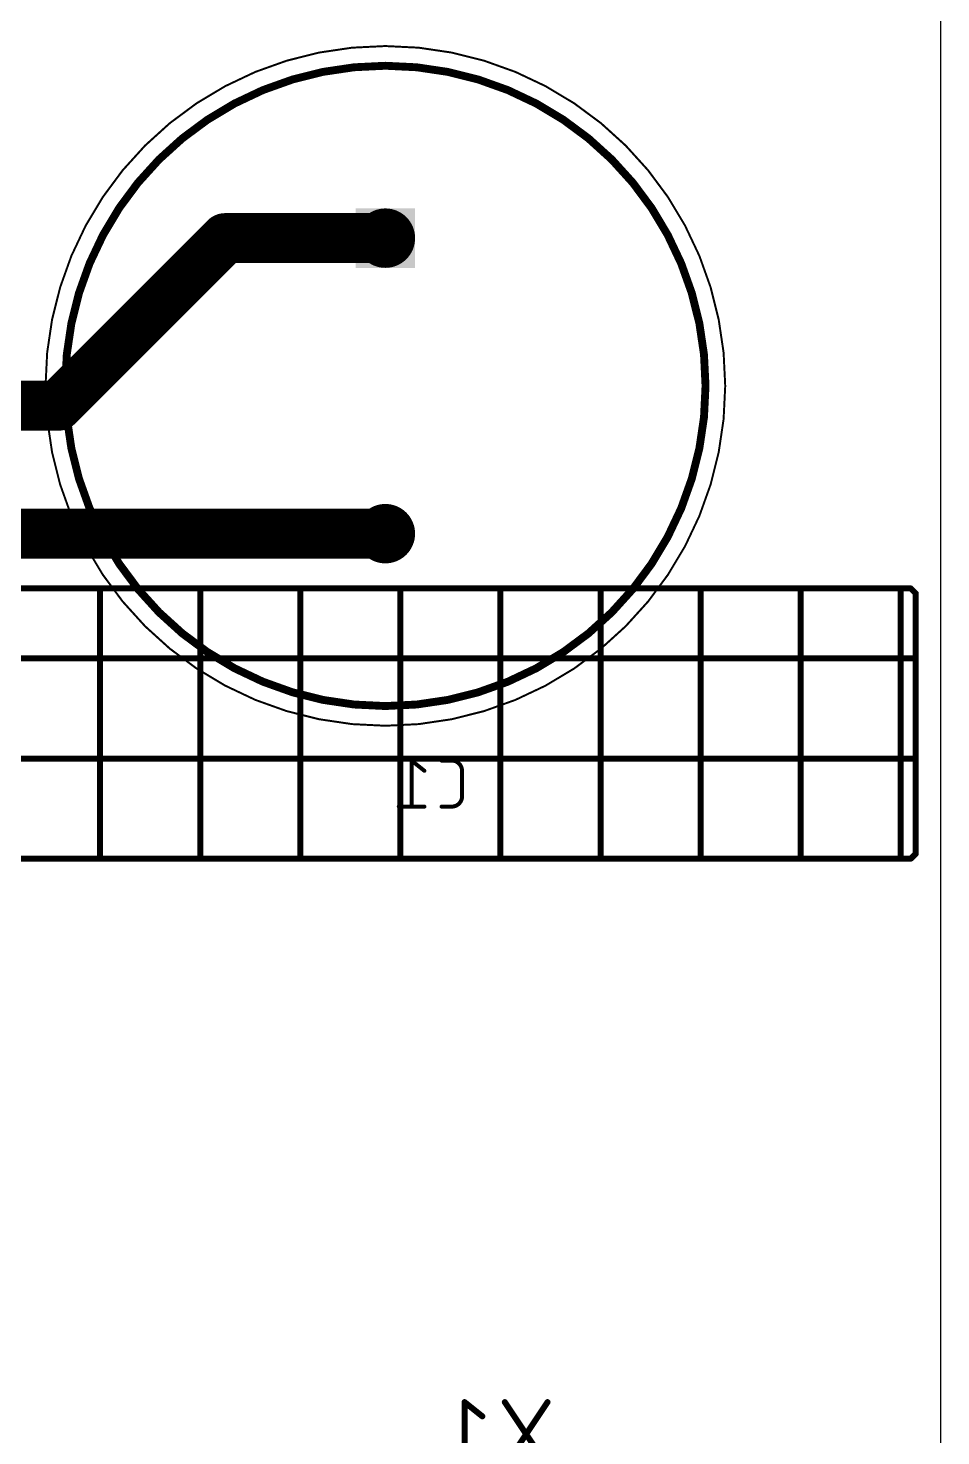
# Model space of a CAD drawing. Extents: x -15 to 70, y 0 to 100.
# Drawn here: x 46.43 to 69.6, y 46.31 to 82.04 of the extents above; entities that cross this region are included whole.
import ezdxf

# ---------------------------------------------------------------- set-up
doc = ezdxf.new("R2010")
doc.units = 0
for name, color, linetype in [('16', 132, 'CONTINUOUS'), ('17', 110, 'CONTINUOUS'), ('20', 31, 'CONTINUOUS'), ('22', 253, 'CONTINUOUS'), ('24', 53, 'CONTINUOUS'), ('25', 253, 'CONTINUOUS'), ('26', 253, 'CONTINUOUS'), ('52', 253, 'CONTINUOUS')]:
    doc.layers.add(name, color=color, linetype=linetype)

# ---------------------------------------------------------------- blocks, each defined once
blk = doc.blocks.new('SQUAREP')
blk.add_solid([(-0.5, -0.5), (0.5, -0.5), (-0.5, 0.5), (0.5, 0.5)])
blk = doc.blocks.new('ROUNDP')
at = {"const_width": 0.5}
blk.add_lwpolyline([(0, -0.25, 1), (0, 0.25, 1), (0, -0.25)], format="xyb", dxfattribs=at)

msp = doc.modelspace()

# ---------------------------------------------------------------- linework, layer by layer
at = {"layer": '16', "const_width": 1.27}
for points in [[(47.18, 72.453), (51.435, 76.708)], [(51.435, 76.708), (55.499, 76.708)], [(37.846, 72.453), (47.18, 72.453)], [(38.391, 69.208), (55.499, 69.208)]]:
    msp.add_lwpolyline(points, dxfattribs=at)
at = {"layer": '16', "const_width": 0.635}
for points in [[(51.435, 77.0255, 1), (51.435, 76.3905)], [(51.6595, 76.4835, 1), (51.2105, 76.9325)], [(55.499, 76.3905, 1), (55.499, 77.0255)], [(46.9555, 72.6775, 1), (47.4045, 72.2285)], [(47.18, 72.1355, 1), (47.18, 72.7705)], [(55.499, 68.8905, 1), (55.499, 69.5255)]]:
    msp.add_lwpolyline(points, format="xyb", dxfattribs=at)
at = {"layer": '20'}
msp.add_line((69.596, 0), (69.596, 88.265), dxfattribs=at)
at = {"layer": '22', "const_width": 0.05}
msp.add_lwpolyline([(55.499, 64.333, 1), (55.499, 81.583, 1), (55.499, 64.333)], format="xyb", dxfattribs=at)
at = {"layer": '24'}
msp.add_point((55.499, 76.708), dxfattribs=at)
at = {"layer": '25', "const_width": 0.1524}
for points in [[(28.575, 67.818), (68.834, 67.818)], [(48.26, 60.96), (48.26, 67.818)], [(50.8, 60.96), (50.8, 67.818)], [(53.34, 60.96), (53.34, 67.818)], [(55.88, 60.96), (55.88, 67.818)], [(58.42, 60.96), (58.42, 67.818)], [(60.96, 60.96), (60.96, 67.818)], [(63.5, 60.96), (63.5, 67.818)], [(66.04, 60.96), (66.04, 67.818)], [(68.58, 60.96), (68.58, 67.818)], [(68.834, 67.818), (68.961, 67.691)], [(68.961, 67.691), (68.961, 61.087)], [(13.208, 66.04), (68.961, 66.04)], [(11.938, 63.5), (68.961, 63.5)], [(68.961, 61.087), (68.834, 60.96)], [(11.938, 60.96), (68.834, 60.96)], [(68.834, 60.96), (24.892, 60.96)]]:
    msp.add_lwpolyline(points, dxfattribs=at)
at = {"layer": '25', "const_width": 0.0762}
for points in [[(48.2981, 67.818, 1), (48.2219, 67.818)], [(50.8381, 67.818, 1), (50.7619, 67.818)], [(53.3781, 67.818, 1), (53.3019, 67.818)], [(55.9181, 67.818, 1), (55.8419, 67.818)], [(58.4581, 67.818, 1), (58.3819, 67.818)], [(60.9981, 67.818, 1), (60.9219, 67.818)], [(63.5381, 67.818, 1), (63.4619, 67.818)], [(66.0781, 67.818, 1), (66.0019, 67.818)], [(68.6181, 67.818, 1), (68.5419, 67.818)], [(68.8609, 67.8449, 1), (68.8071, 67.7911)], [(68.834, 67.7799, 1), (68.834, 67.8561)], [(68.9991, 67.691, 1), (68.9229, 67.691)], [(68.9341, 67.6641, 1), (68.9879, 67.7179)], [(68.961, 66.0019, 1), (68.961, 66.0781)], [(68.961, 63.4619, 1), (68.961, 63.5381)], [(68.9229, 61.087, 1), (68.9991, 61.087)], [(68.9879, 61.0601, 1), (68.9341, 61.1139)], [(48.2219, 60.96, 1), (48.2981, 60.96)], [(50.7619, 60.96, 1), (50.8381, 60.96)], [(53.3019, 60.96, 1), (53.3781, 60.96)], [(55.8419, 60.96, 1), (55.9181, 60.96)], [(58.3819, 60.96, 1), (58.4581, 60.96)], [(60.9219, 60.96, 1), (60.9981, 60.96)], [(63.4619, 60.96, 1), (63.5381, 60.96)], [(66.0019, 60.96, 1), (66.0781, 60.96)], [(68.5419, 60.96, 1), (68.6181, 60.96)], [(68.8071, 60.9869, 1), (68.8609, 60.9331)], [(68.834, 60.9219, 1), (68.834, 60.9981)], [(68.834, 60.9219, 1), (68.834, 60.9981)]]:
    msp.add_lwpolyline(points, format="xyb", dxfattribs=at)
at = {"layer": '26'}
for points, const_width in [([(55.499, 64.833, 1), (55.499, 81.083, 1), (55.499, 64.833)], 0.2), ([(56.18, 63.469, 1), (56.1482, 63.4294)], 0.0508), ([(56.1895, 63.4492, 1), (56.1387, 63.4492)], 0.0508), ([(56.4728, 63.1697, 1), (56.5045, 63.2094)], 0.0508), ([(56.9252, 63.4746, 1), (56.9252, 63.4238)], 0.0508), ([(57.4445, 63.1896, 0.4142), (57.1848, 63.4492)], 0.1016), ([(57.1848, 63.4746, 1), (57.1848, 63.4238)], 0.0508), ([(57.1848, 63.4238, 1), (57.1848, 63.4746)], 0.0508), ([(57.4699, 63.1896, 1), (57.4191, 63.1896)], 0.0508), ([(57.4191, 63.1896, 1), (57.4699, 63.1896)], 0.0508), ([(57.1848, 62.2808, 0.4142), (57.4445, 62.5404)], 0.1016), ([(57.4699, 62.5404, 1), (57.4191, 62.5404)], 0.0508), ([(57.4191, 62.5404, 1), (57.4699, 62.5404)], 0.0508), ([(55.8395, 62.3062, 1), (55.8395, 62.2554)], 0.0508), ([(56.1387, 62.2808, 1), (56.1895, 62.2808)], 0.0508), ([(56.4886, 62.2554, 1), (56.4886, 62.3062)], 0.0508), ([(56.9252, 62.3062, 1), (56.9252, 62.2554)], 0.0508), ([(57.1848, 62.3062, 1), (57.1848, 62.2554)], 0.0508), ([(57.1848, 62.2554, 1), (57.1848, 62.3062)], 0.0508), ([(57.5326, 47.1976, 1), (57.485, 47.138)], 0.0762), ([(57.5469, 47.1678, 1), (57.4707, 47.1678)], 0.0762), ([(58.5618, 47.1889, 1), (58.4984, 47.1467)], 0.0762), ([(59.6455, 47.1467, 1), (59.5821, 47.1889)], 0.0762), ([(57.9366, 46.7768, 1), (57.9842, 46.8363)], 0.0762)]:
    msp.add_lwpolyline(points, format="xyb", dxfattribs=dict(at, const_width=const_width))
for points, const_width in [([(56.4886, 63.1896), (56.1641, 63.4492)], 0.1016), ([(56.1641, 63.4492), (56.1641, 62.2808)], 0.1016), ([(57.1848, 63.4492), (56.9252, 63.4492)], 0.1016), ([(57.4445, 62.5404), (57.4445, 63.1896)], 0.1016), ([(56.4886, 62.2808), (55.8395, 62.2808)], 0.1016), ([(56.9252, 62.2808), (57.1848, 62.2808)], 0.1016), ([(57.9604, 46.8066), (57.5088, 47.1678)], 0.1524), ([(57.5088, 47.1678), (57.5088, 45.5422)], 0.1524), ([(59.6138, 45.5422), (58.5301, 47.1678)], 0.1524), ([(59.6138, 47.1678), (58.5301, 45.5422)], 0.1524)]:
    msp.add_lwpolyline(points, dxfattribs=dict(at, const_width=const_width))
at = {"layer": '52', "const_width": 0.1}
msp.add_lwpolyline([(55.499, 64.833, 1), (55.499, 81.083, 1), (55.499, 64.833)], format="xyb", dxfattribs=at)

# ---------------------------------------------------------------- block references
at = {"layer": '17', "xscale": 1.508, "yscale": 1.508, "rotation": 270}
for name, p in [('SQUAREP', (55.499, 76.708)), ('ROUNDP', (55.499, 76.708)), ('ROUNDP', (55.499, 76.708)), ('SQUAREP', (55.499, 76.708)), ('ROUNDP', (55.499, 69.208)), ('ROUNDP', (55.499, 69.208)), ('ROUNDP', (55.499, 69.208)), ('ROUNDP', (55.499, 69.208))]:
    msp.add_blockref(name, p, dxfattribs=at)

doc.saveas('drawing.dxf')
